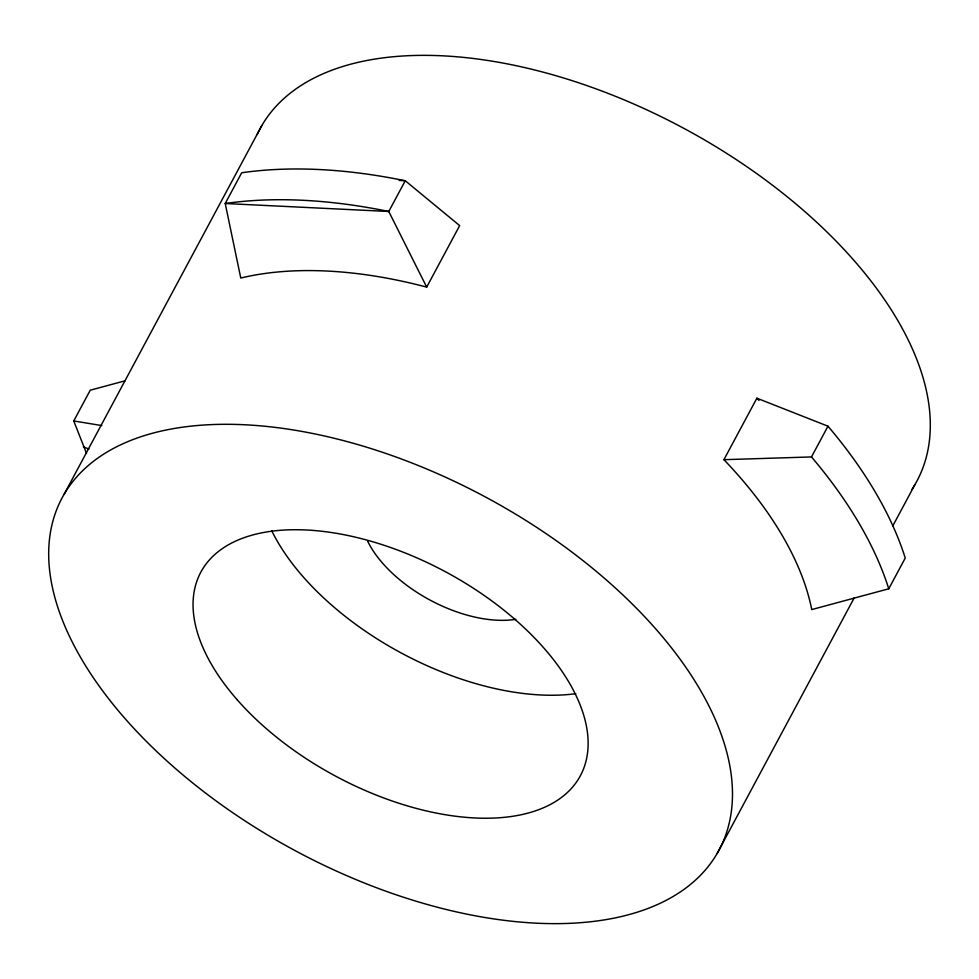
<?xml version="1.0" encoding="UTF-8"?>
<svg xmlns="http://www.w3.org/2000/svg" width="979" height="979" viewBox="0 0 979 979"><rect width="100%" height="100%" fill="white"/><g stroke="black" fill="none" stroke-linecap="round" stroke-linejoin="round"><path stroke-width="1.47" d="M86.519 453.424L73.755 420.958L90.239 390.205L125.116 380.794M64.014 494.493L261.834 125.545M426.697 287.104L459.665 225.611L405.257 180.748A455.516 245.423 28.2 0 0 241.703 172.769L225.219 203.51L240.773 278.036A372.693 200.793 28.2 0 1 426.697 287.104L388.773 211.488L405.257 180.748L399.199 180.454M723.922 459.689L756.889 398.196L827.977 426.195A455.516 245.423 28.2 0 1 905.245 558.042L888.761 588.795L811.75 609.562A372.693 200.793 28.2 0 0 723.922 459.689L811.493 456.936L827.977 426.195M717.166 853.455A372.693 200.793 28.2 0 0 314.92 433.93A372.693 200.793 28.2 0 0 139.679 734.531A372.693 200.793 28.2 0 0 717.166 853.455L854.349 597.618M892.615 526.249L914.986 484.507M73.755 420.958L101.804 425.571M83.362 446.84L88.942 449.092M257.11 134.612A372.693 200.793 28.2 0 1 686.022 129.522A372.693 200.793 28.2 0 1 911.914 489.476M756.889 398.196A372.693 200.793 28.2 0 1 759.019 400.423M811.493 456.936A455.516 245.423 28.2 0 1 888.761 588.795M515.823 619.315A103.529 55.779 28.2 0 1 367.651 541.203M575.811 693.695A215.331 116.011 28.2 0 1 271.685 530.667M388.773 211.488L225.219 203.51A455.516 245.423 28.2 0 1 388.773 211.488M237.395 700.009A215.331 116.011 28.2 0 0 575.187 783.836A215.331 116.011 28.2 0 0 359.183 538.083A215.331 116.011 28.2 0 0 237.395 700.009"/></g></svg>
